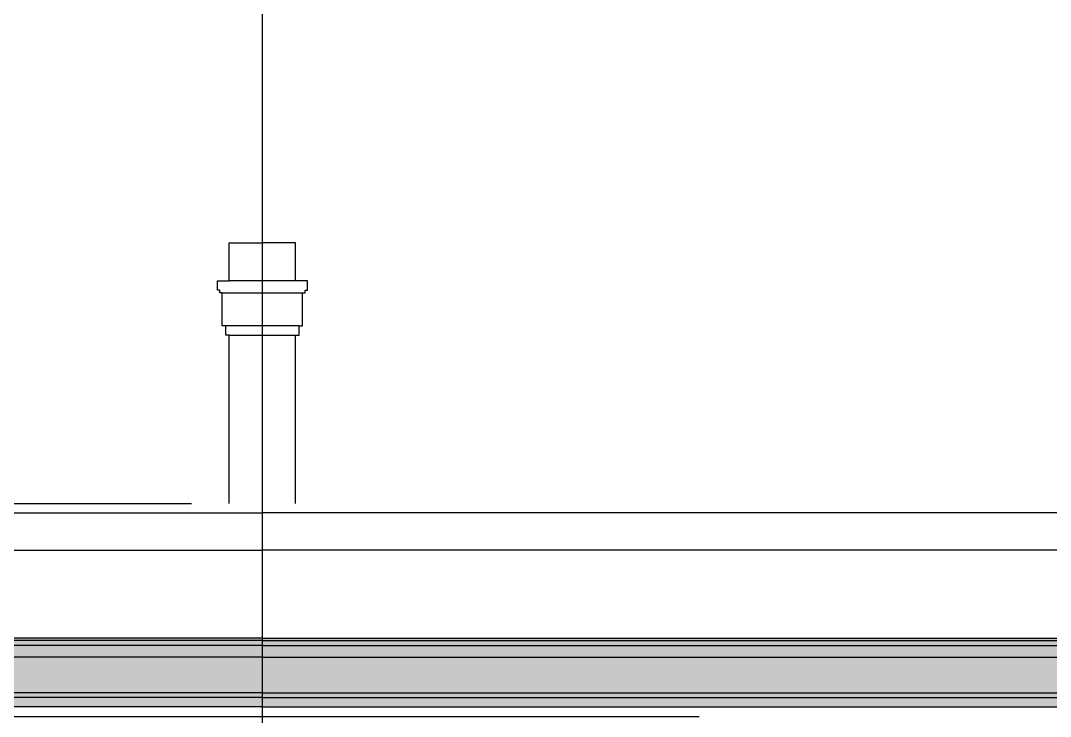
# Model space of a CAD drawing. Extents: x 296441 to 853063, y 459050 to 1117990.
# Drawn here: x 636127 to 640479, y 999063 to 1002002 of the extents above; entities that cross this region are included whole.
import ezdxf
from ezdxf.xclip import XClip

# ---------------------------------------------------------------- set-up
doc = ezdxf.new("R2010")
doc.units = 0
doc.header["$LTSCALE"] = 1000
doc.header["$XCLIPFRAME"] = 0
doc.linetypes.add('CENTER2', pattern=[28.574999999999996, 19.05, -3.174999999999999, 3.174999999999999, -3.174999999999999])
for name, color, linetype in [('17-ELEV$0$G-XREF', 2, 'Continuous'), ('E1-ELEV-N$0$A-ELEV-HEVY', 2, 'Continuous'), ('E1-ELEV-N$0$A-ELEV-MEDM', 4, 'Continuous'), ('E1-ELEV-N$0$A-ELEV-THIN', 144, 'Continuous'), ('E2-E3-ELEV-N$0$A-ELEV-HEVY', 2, 'Continuous'), ('E2-E3-ELEV-N$0$A-ELEV-XTHIN', 5, 'Continuous'), ('E2-E3-ELEV-N$0$G-XREF', 2, 'Continuous'), ('G-GRID', 8, 'CENTER2'), ('ZT1_通用--填充---PM、LM、DY、JD', 8, 'Continuous')]:
    doc.layers.add(name, color=color, linetype=linetype)

# ---------------------------------------------------------------- blocks, each defined once
blk = doc.blocks.new('E1-ELEV-N')
at = {"layer": 'E1-ELEV-N$0$A-ELEV-HEVY'}
for p, q in [((-9599.999999997439, 4600.00000000326), (140.0000000055879, 4600.00000000326)), ((-9599.999999997439, 4559.999999993481), (140.0000000055879, 4559.999999993481)), ((-9599.999999997439, 4402.756912861718), (140.0000000055879, 4402.756912861718)), ((140.0000000055879, 4030.000000061467), (-9599.999999997206, 4030.000000105239)), ((140.0000000055879, 3739.999999991152), (-9599.999999997206, 3740.000000034925))]:
    blk.add_line(p, q, dxfattribs=at)
at = {"layer": 'E1-ELEV-N$0$A-ELEV-MEDM'}
blk.add_line((140.0000000055879, 3799.999999973457), (-9599.999999997206, 3800.000000017229), dxfattribs=at)
at = {"layer": 'E1-ELEV-N$0$A-ELEV-THIN'}
for p, q in [((140.0000000055879, 4019.999999992084), (-9599.999999997206, 4020.000000035856)), ((140.0000000055879, 3999.999999989755), (-9599.999999997206, 4000.000000033528)), ((140.0000000055879, 3949.999999980908), (-9599.999999997206, 3950.00000002468)), ((140.0000000055879, 3780.000000022119), (-9599.999999997206, 3780.000000065891))]:
    blk.add_line(p, q, dxfattribs=at)
blk = doc.blocks.new('*U781')
at = {"layer": 'E2-E3-ELEV-N$0$A-ELEV-HEVY'}
for p, q in [((140.0043138058186, -1059.999999988419), (-140.0044957938576, -1059.999999988419)), ((-140.0046980027896, -1290.000001041687), (140.0045160147506, -1290.000001041687))]:
    blk.add_line(p, q, dxfattribs=at)
for points in [[(-140.0046070087701, -1999.999999999993), (-140.0046980027896, -1290.000001041687), (-155.0046746424836, -1290.000001041774), (-155.0046746424836, -1250.000001041687), (-170.0046746427165, -1250.000001041687), (-170.0046746427165, -1110.000001041687), (-180.0046746427165, -1110.000001041687), (-180.0046746427165, -1100.000001041687), (-190.0046746427165, -1100.000001041687), (-190.0046746427165, -1060.000001041687), (-140.0044957938576, -1059.999999988419), (-140.0044957938576, -899.999999988419), (-9.099401947310071e-05, -900.0000010415702)], [(140.0046070087701, -1999.999999999993), (140.0045160147506, -1290.000001041687), (155.0044926544447, -1290.000001041774), (155.0044926544447, -1250.000001041687), (170.0044926546775, -1250.000001041687), (170.0044926546775, -1110.000001041687), (180.0044926546775, -1110.000001041687), (180.0044926546775, -1100.000001041687), (190.0044926546775, -1100.000001041687), (190.0044926546775, -1060.000001041687), (140.0043138058186, -1059.999999988419), (140.0043138058186, -899.999999988419), (-9.099401947310071e-05, -900.0000010415702)]]:
    blk.add_lwpolyline(points, dxfattribs=at)
at = {"layer": 'E2-E3-ELEV-N$0$A-ELEV-XTHIN'}
for p, q in [((-170.0046746427165, -1110.000001041687), (170.0044926546775, -1110.000001041687)), ((155.0044926544447, -1250.000001041687), (-155.0046746424836, -1250.000001041687))]:
    blk.add_line(p, q, dxfattribs=at)
blk = doc.blocks.new('E2-E3-ELEV-N')
at = {"layer": 'E2-E3-ELEV-N$0$A-ELEV-HEVY'}
blk.add_blockref('*U781', (-2.409797161817551e-08, 6600.000000003492), dxfattribs=at)
at = {"layer": 'E2-E3-ELEV-N$0$G-XREF'}
ref = blk.add_blockref('E1-ELEV-N', (-1.629814505577087e-08, 0), dxfattribs=dict(at, xscale=-1, rotation=1.167066443485965e-10))
XClip(ref).set_block_clipping_path([(-3330.0000000083255, 8072.277096409523), (-3330.00000000553, 6699.999999993481), (-7799.999999999883, 6699.999999993481), (-7799.999999999835, 4600.0000000032815), (-3190.017928741986, 4600.0000000032815), (-3190.0179287449673, 7263.287318631097), (-3.106502543496897e-08, 7263.287318636372), (-2.8172749598345907e-09, 4600.000000004424), (6.056887532635324e-09, -2500.000000005297), (-10599.999999984546, -2500.0000000268883), (-10600.000000016109, 12995.16678363803), (-4747.497518206873, 12995.166783649951), (-4747.497518196846, 8072.277096406636)])
ref = blk.add_blockref('E1-ELEV-N', (0, 0), dxfattribs=at)
XClip(ref).set_block_clipping_path([(1.818989403545856e-12, 4600.000000003201), (-5.586116458289325e-09, -2500.000000006519), (-10599.99999999619, -2500.000000006519), (-10599.99999999619, 8000.000018869294), (-299.9999999961929, 8000.000018869294), (-299.9999999961929, 4600.000000003201)])

msp = doc.modelspace()

# ---------------------------------------------------------------- hatches: boundary and pattern name
at = {"layer": 'ZT1_通用--填充---PM、LM、DY、JD', "ltscale": 1000}
h = msp.add_hatch(dxfattribs=at)
h.set_pattern_fill('混凝土', color=256, scale=20)
h.set_pattern_definition([(49.99999999999999, (608199.1237666769, 999103.0944562468), (143.4520365201507, -12.55042699651902), [15, -165]), (355, (608199.1237666769, 999103.0944562468), (-27.7502667226, 150.4384267400024), [12, -132]), (100.4514, (608211.0781026769, 999102.0485882468), (115.7018763428043, 137.8879084121907), [12.748038, -140.2284224]), (46.18420000000002, (608199.1237666769, 999143.0944562468), (213.4482097251289, -33.10380286580362), [22.49999999999999, -247.4999999999999]), (96.6356, (608216.9111156769, 999140.3357948468), (186.9325411097407, 194.8235741800883), [19.1220576, -210.3426]), (351.1842, (608199.1237666769, 999143.0944562468), (186.9323890267254, 194.8237201850649), [18, -198]), (21, (608219.1237666769, 999133.0944562468), (119.3814104236923, -80.52377813306776), [15, -165]), (326.0000000000001, (608219.1237666769, 999133.0944562468), (48.66306638431634, 145.0300090093706), [12, -132]), (71.4514, (608229.0722132769, 999126.3841350467), (168.044525716298, 64.50609934199048), [12.748038, -140.2284224]), (37.50000000000001, (608199.1237666769, 999103.0944562468), (2.431971063458134, 66.5787707662623), [0, -130.4, 0, -134, 0, -132.5]), (7.499999999999999, (608199.1237666769, 999103.0944562468), (52.61390748842972, 78.88234237647205), [0, -76.39999999999999, 0, -127.4, 0, -50.5]), (327.5, (608154.5237666769, 999103.0944562468), (106.7644872344818, -4.510974346875951), [0, -50, 0, -156, 0, -207]), (317.5, (608134.5237666769, 999103.0944562468), (116.6372338684772, 20.02099646646354), [0, -65, 0, -103.6, 0, -147])])
h.paths.add_polyline_path([(608199.1237666769, 999103.0944562468), (646889.1237663244, 999103.0944562468), (646889.1237663244, 999393.0945617105), (608199.1237666769, 999393.0945617105)])

# ---------------------------------------------------------------- linework, layer by layer
at = {"layer": 'G-GRID'}
for p, q in [((637149.123766319, 992863.0944562624), (637149.123766319, 1005263.094456262)), ((591369.1386122174, 999063.0944562624), (665188.8230183284, 999063.0944562624))]:
    msp.add_line(p, q, dxfattribs=at)

# ---------------------------------------------------------------- block references
at = {"layer": '17-ELEV$0$G-XREF', "color": 1}
msp.add_blockref('E2-E3-ELEV-N', (637149.1238573372, 995363.0944562252), dxfattribs=at)

doc.saveas('drawing.dxf')
